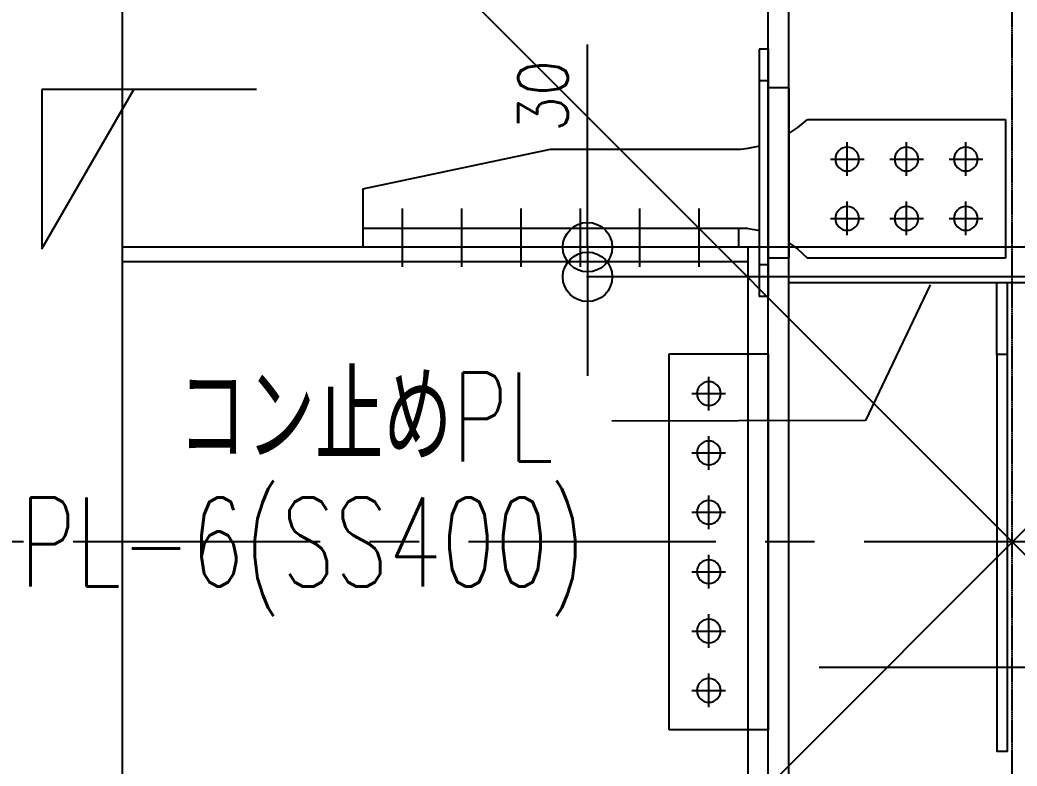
# Model space of a CAD drawing. Extents: x -668440 to 1010955, y -1678500 to 210463.
# Drawn here: x -638046 to -627961, y -1043008 to -1035467 of the extents above; entities that cross this region are included whole.
import ezdxf
from ezdxf.enums import TextEntityAlignment as Align

# ---------------------------------------------------------------- set-up
doc = ezdxf.new("R2010")
doc.units = 0
doc.header["$MEASUREMENT"] = 0
doc.linetypes.add('CENTER', pattern=[2, 1.25, -0.25, 0.25, -0.25])
doc.layers.get('0').update_dxf_attribs({"color": 3, "linetype": 'CONTINUOUS'})
doc.layers.get('Defpoints').update_dxf_attribs({"color": 251, "linetype": 'CONTINUOUS'})
doc.layers.add('00_ADDL', color=253, linetype='CONTINUOUS', plot=False)
for name, color, linetype in [('100', 5, 'CENTER'), ('_1-3_L-CS', 1, 'CONTINUOUS'), ('_1-B_TXT1', 3, 'CONTINUOUS'), ('_5-6_GS-M', 6, 'CONTINUOUS'), ('BEAM_H-596x199x10x15x13', 7, 'CONTINUOUS'), ('BOLT', 4, 'CONTINUOUS'), ('C400-N19-6M22_u', 7, 'CONTINUOUS'), ('cfhole_u', 7, 'CONTINUOUS'), ('cfr_u', 7, 'CONTINUOUS'), ('chole', 7, 'CONTINUOUS'), ('COL_H-494x302x13x21x13', 7, 'CONTINUOUS'), ('cwr_u', 7, 'CONTINUOUS'), ('SH400-12-6-0-M22@60(0.0)', 7, 'CONTINUOUS')]:
    doc.layers.add(name, color=color, linetype=linetype)
doc.styles.add('DRACAD', font='txt', dxfattribs={"width": 0.85, "bigfont": 'extfont2'})
doc.styles.add('S030', font='simplex.shx', dxfattribs={"width": 0.8, "bigfont": 'extfont2.shx'})
doc.styles.get("Standard").update_dxf_attribs({"font": 'Osaka.ttc'})
doc.dimstyles.new('ISO-25', dxfattribs={"dimtxt": 2.5, "dimasz": 2.5, "dimexe": 1.25, "dimexo": 0.625, "dimtad": 1, "dimdec": 4, "dimdsep": 46, "dimtxsty": 'Standard', "dimcen": 2.5, "dimadec": 0, "dimazin": 0, "dimtfac": 1, "dimtdec": 4, "dimtmove": 0, "dimatfit": 3, "dimfxl": 1, "dimtolj": 1, "dimtzin": 0, "dimarcsym": 0})

# ---------------------------------------------------------------- blocks, each defined once
blk = doc.blocks.new('_ORIGIN')
at = {"color": 0, "linetype": 'ByBlock', "lineweight": -2}
blk.add_line((0, 0), (-1, 0), dxfattribs=at)
blk.add_circle((0, 0), 0.5, dxfattribs=at)
blk = doc.blocks.new('*D10636')
at = {"layer": '_5-6_GS-M', "color": 0, "lineweight": -2}
for p, q in [((-230300.4, -408351.1), (-230300.4, -408196.4)), ((-229750.8, -408401.1), (-230301.4, -408401.1)), ((-230300.4, -408401.1), (-230300.4, -408431.1)), ((-230065.8, -408431.1), (-230301.4, -408431.1)), ((-230300.4, -408481.1), (-230300.4, -408531.1))]:
    blk.add_line(p, q, dxfattribs=at)
at = {"layer": 'Defpoints', "color": 0}
for p in [(-229700.8, -408401.1), (-230300.4, -408431.1), (-230015.8, -408431.1)]:
    blk.add_point(p, dxfattribs=at)
at = {"layer": '_5-6_GS-M', "color": 0, "linetype": 'ByBlock', "lineweight": -2, "xscale": 50, "yscale": 50, "zscale": 50}
for p, rotation in [((-230300.4, -408401.1), 270), ((-230300.4, -408431.1), 90)]:
    blk.add_blockref('_ORIGIN', p, dxfattribs=dict(at, rotation=rotation))
at = {"layer": '_5-6_GS-M', "color": 0, "insert": (-230345.4, -408248.3), "char_height": 50, "attachment_point": 5, "rotation": 90, "style": 'DRACAD'}
blk.add_mtext('\\A1;30', dxfattribs=at)
blk = doc.blocks.new('剛接合部C1Y')
for p, q in [((-229644.77238, -408431.07507), (-230096.77238, -408431.07507)), ((-229644.77238, -408437.07507), (-230096.77238, -408437.07507)), ((-229886.43904, -408509.57507), (-229886.43904, -408437.07507)), ((-229875.77238, -408509.57507), (-229875.77238, -408437.07507))]:
    blk.add_line(p, q)
at = {"layer": '00_ADDL'}
for p, q in [((-230770.77238, -407799.07507), (-228970.77238, -409599.07507)), ((-228970.77238, -407799.07507), (-230770.77238, -409599.07507))]:
    blk.add_line(p, q, dxfattribs=at)
at = {"layer": '00_ADDL', "transparency": 33554661}
blk.add_line((-228105.77238, -408826.07507), (-230066.06511, -408826.07507), dxfattribs=at)
at = {"layer": '00_ADDL'}
blk.add_lwpolyline([(-230770.77238, -409599.07507), (-230770.77238, -407799.07507), (-228970.77238, -407799.07507), (-228970.77238, -409599.07507)], close=True, dxfattribs=at)
at = {"layer": '100'}
blk.add_line((-229870.77238, -411532.4084), (-229870.77238, -407799.07507), dxfattribs=at)
at = {"layer": '100', "linetype": 'CENTER', "ltscale": 200}
blk.add_line((-226970.77238, -408699.07507), (-232770.77238, -408699.07507), dxfattribs=at)
at = {"layer": '_1-3_L-CS'}
for p, q in [((-230635.06617, -408241.77688), (-230852.20133, -408241.77688)), ((-230852.20133, -408241.77688), (-230852.20133, -408402.84666)), ((-230852.20133, -408402.84666), (-230759.20765, -408241.77688)), ((-229953.77967, -408439.22803), (-230019.22605, -408576.44614)), ((-230019.22605, -408576.44614), (-230275.6923, -408576.93242))]:
    blk.add_line(p, q, dxfattribs=at)
at = {"layer": '_5-6_GS-M', "transparency": 33554661}
blk.add_lwpolyline([(-229886.43904, -408509.57507), (-229886.43904, -408910.57507), (-229875.77238, -408910.57507), (-229875.77238, -408509.57507)], close=True, dxfattribs=at)
at = {"layer": 'BEAM_H-596x199x10x15x13'}
for p, q in [((-230137.77238, -408401.07507), (-230770.77238, -408401.07507)), ((-230137.77238, -408997.07507), (-230137.77238, -408401.07507)), ((-230137.77238, -408416.07507), (-230770.77238, -408416.07507))]:
    blk.add_line(p, q, dxfattribs=at)
at = {"layer": 'BOLT'}
for p, q in [((-230037.77238, -408329.07507), (-230037.77238, -408295.07507)), ((-229977.77238, -408329.07507), (-229977.77238, -408295.07507)), ((-229917.77238, -408329.07507), (-229917.77238, -408295.07507)), ((-230054.77238, -408312.07507), (-230020.77238, -408312.07507)), ((-229994.77238, -408312.07507), (-229960.77238, -408312.07507)), ((-229934.77238, -408312.07507), (-229900.77238, -408312.07507)), ((-230037.77238, -408389.07507), (-230037.77238, -408355.07507)), ((-229977.77238, -408389.07507), (-229977.77238, -408355.07507)), ((-229917.77238, -408389.07507), (-229917.77238, -408355.07507)), ((-230487.77238, -408362.07507), (-230487.77238, -408421.07507)), ((-230427.77238, -408362.07507), (-230427.77238, -408421.07507)), ((-230367.77238, -408362.07507), (-230367.77238, -408421.07507)), ((-230307.77238, -408362.07507), (-230307.77238, -408421.07507)), ((-230247.77238, -408362.07507), (-230247.77238, -408421.07507)), ((-230187.77238, -408362.07507), (-230187.77238, -408421.07507)), ((-230054.77238, -408372.07507), (-230020.77238, -408372.07507)), ((-229994.77238, -408372.07507), (-229960.77238, -408372.07507)), ((-229934.77238, -408372.07507), (-229900.77238, -408372.07507)), ((-230177.77238, -408566.07507), (-230177.77238, -408532.07507)), ((-230194.77238, -408549.07507), (-230160.77238, -408549.07507)), ((-230177.77238, -408626.07507), (-230177.77238, -408592.07507)), ((-230194.77238, -408609.07507), (-230160.77238, -408609.07507)), ((-230177.77238, -408686.07507), (-230177.77238, -408652.07507)), ((-230194.77238, -408669.07507), (-230160.77238, -408669.07507)), ((-230177.77238, -408746.07507), (-230177.77238, -408712.07507)), ((-230194.77238, -408729.07507), (-230160.77238, -408729.07507)), ((-230177.77238, -408806.07507), (-230177.77238, -408772.07507)), ((-230194.77238, -408789.07507), (-230160.77238, -408789.07507)), ((-230177.77238, -408866.07507), (-230177.77238, -408832.07507)), ((-230194.77238, -408849.07507), (-230160.77238, -408849.07507))]:
    blk.add_line(p, q, dxfattribs=at)
at = {"layer": 'C400-N19-6M22_u'}
for p, q in [((-230087.77238, -408280.07507), (-230077.77238, -408272.07507)), ((-230077.77238, -408272.07507), (-229877.77238, -408272.07507)), ((-229877.77238, -408272.07507), (-229877.77238, -408412.07507)), ((-230096.77238, -408286.37507), (-230087.77238, -408280.07507)), ((-230137.77238, -408301.07507), (-230127.77238, -408299.07507)), ((-230127.77238, -408299.07507), (-230126.77238, -408298.77507)), ((-230527.77238, -408342.07507), (-230337.77238, -408302.07507)), ((-230337.77238, -408302.07507), (-230145.77238, -408302.07507)), ((-230145.77238, -408302.07507), (-230137.77238, -408301.07507)), ((-230527.77238, -408342.07507), (-230527.77238, -408401.07507)), ((-230137.77238, -408382.07507), (-230527.77238, -408382.07507)), ((-230147.77238, -408382.07507), (-230147.77238, -408401.07507)), ((-230137.77238, -408382.07507), (-230127.77238, -408384.07507)), ((-230127.77238, -408384.07507), (-230126.77238, -408384.37507)), ((-230096.77238, -408396.77507), (-230087.77238, -408403.07507)), ((-230147.77238, -408401.07507), (-230527.77238, -408401.07507)), ((-230087.77238, -408403.07507), (-230077.77238, -408412.07507)), ((-229877.77238, -408412.07507), (-230077.77238, -408412.07507))]:
    blk.add_line(p, q, dxfattribs=at)
at = {"layer": 'C400-N19-6M22_u', "extrusion": (0, 6.12323e-17, -1)}
for centre in [(230037.77238, -408312.07507), (229977.77238, -408312.07507), (229917.77238, -408312.07507), (230037.77238, -408372.07507), (229977.77238, -408372.07507), (229917.77238, -408372.07507)]:
    blk.add_circle(centre, 12, dxfattribs=at)
at = {"layer": 'cfhole_u'}
for p, q in [((-230096.77238, -408240.07507), (-230117.77238, -408240.07507)), ((-230117.77238, -408240.07507), (-230117.77238, -408412.07507)), ((-230096.77238, -408240.07507), (-230096.77238, -408412.07507)), ((-230096.77238, -408412.07507), (-230117.77238, -408412.07507))]:
    blk.add_line(p, q, dxfattribs=at)
at = {"layer": 'cfr_u'}
for p, q in [((-230117.77238, -408201.07507), (-230126.77238, -408201.07507)), ((-230126.77238, -408201.07507), (-230126.77238, -408451.07507)), ((-230117.77238, -408201.07507), (-230117.77238, -408451.07507)), ((-230117.77238, -408233.07507), (-230126.77238, -408233.07507)), ((-230117.77238, -408419.07507), (-230126.77238, -408419.07507)), ((-230117.77238, -408451.07507), (-230126.77238, -408451.07507))]:
    blk.add_line(p, q, dxfattribs=at)
at = {"layer": 'chole', "extrusion": (0, 6.12323e-17, -1)}
for centre in [(230037.77238, -408312.07507), (229977.77238, -408312.07507), (229917.77238, -408312.07507), (230037.77238, -408372.07507), (229977.77238, -408372.07507), (229917.77238, -408372.07507)]:
    blk.add_circle(centre, 12, dxfattribs=at)
at = {"layer": 'COL_H-494x302x13x21x13'}
for p, q in [((-230117.77238, -409599.07507), (-230117.77238, -407799.07507)), ((-230096.77238, -409599.07507), (-230096.77238, -407799.07507))]:
    blk.add_line(p, q, dxfattribs=at)
at = {"layer": 'cwr_u'}
for p, q in [((-230077.77238, -408272.07507), (-229877.77238, -408272.07507)), ((-229877.77238, -408272.07507), (-229877.77238, -408412.07507)), ((-229877.77238, -408412.07507), (-230077.77238, -408412.07507))]:
    blk.add_line(p, q, dxfattribs=at)
at = {"layer": 'cwr_u', "extrusion": (0, 6.12323e-17, -1)}
for centre in [(230037.77238, -408312.07507), (229977.77238, -408312.07507), (229917.77238, -408312.07507), (230037.77238, -408372.07507), (229977.77238, -408372.07507), (229917.77238, -408372.07507)]:
    blk.add_circle(centre, 12, dxfattribs=at)
at = {"layer": 'SH400-12-6-0-M22@60(0.0)'}
for p, q in [((-230217.77238, -408889.07507), (-230217.77238, -408509.07507)), ((-230217.77238, -408509.07507), (-230117.77238, -408509.07507)), ((-230117.77238, -408509.07507), (-230117.77238, -408889.07507)), ((-230117.77238, -408889.07507), (-230217.77238, -408889.07507))]:
    blk.add_line(p, q, dxfattribs=at)
at = {"layer": 'SH400-12-6-0-M22@60(0.0)', "extrusion": (0, 6.12323e-17, -1)}
for centre in [(230177.77238, -408549.07507), (230177.77238, -408609.07507), (230177.77238, -408669.07507), (230177.77238, -408729.07507), (230177.77238, -408789.07507), (230177.77238, -408849.07507)]:
    blk.add_circle(centre, 12, dxfattribs=at)
at = {"layer": '_1-B_TXT1', "color": 3, "style": 'S030', "width": 0.7}
for s, p in [('コン止めPL', (-230714.54404, -408572.61584)), ('PL-6(SS400)', (-230874.54404, -408699.07507))]:
    blk.add_text(s, height=90, dxfattribs=at).set_placement(p, align=Align.MIDDLE_LEFT)
at = {"layer": '_5-6_GS-M'}
dim = blk.add_linear_dim(base=(-230300.40399, -408431.07507), p1=(-229700.77238, -408401.07507), p2=(-230015.77236, -408431.07507), angle=90, dimstyle='ISO-25', override={"dimtxt": 50, "dimasz": 50, "dimexe": 1, "dimexo": 50, "dimgap": 20, "dimdec": 0, "dimtxsty": 'DRACAD', "dimblk1": 'ORIGIN', "dimblk2": 'ORIGIN', "dimsah": 1}, dxfattribs=at)
dim.commit()
dim.dimension.update_dxf_attribs({"geometry": '*D10636', "text_midpoint": (-230300.40399, -408248.31465), "dimtype": 160})

msp = doc.modelspace()

# ---------------------------------------------------------------- block references
at = {"xscale": 10, "yscale": 10, "zscale": 10}
msp.add_blockref('剛接合部C1Y', (1670698.6842, 3046247.35843, 5600), dxfattribs=at)

doc.saveas('drawing.dxf')
